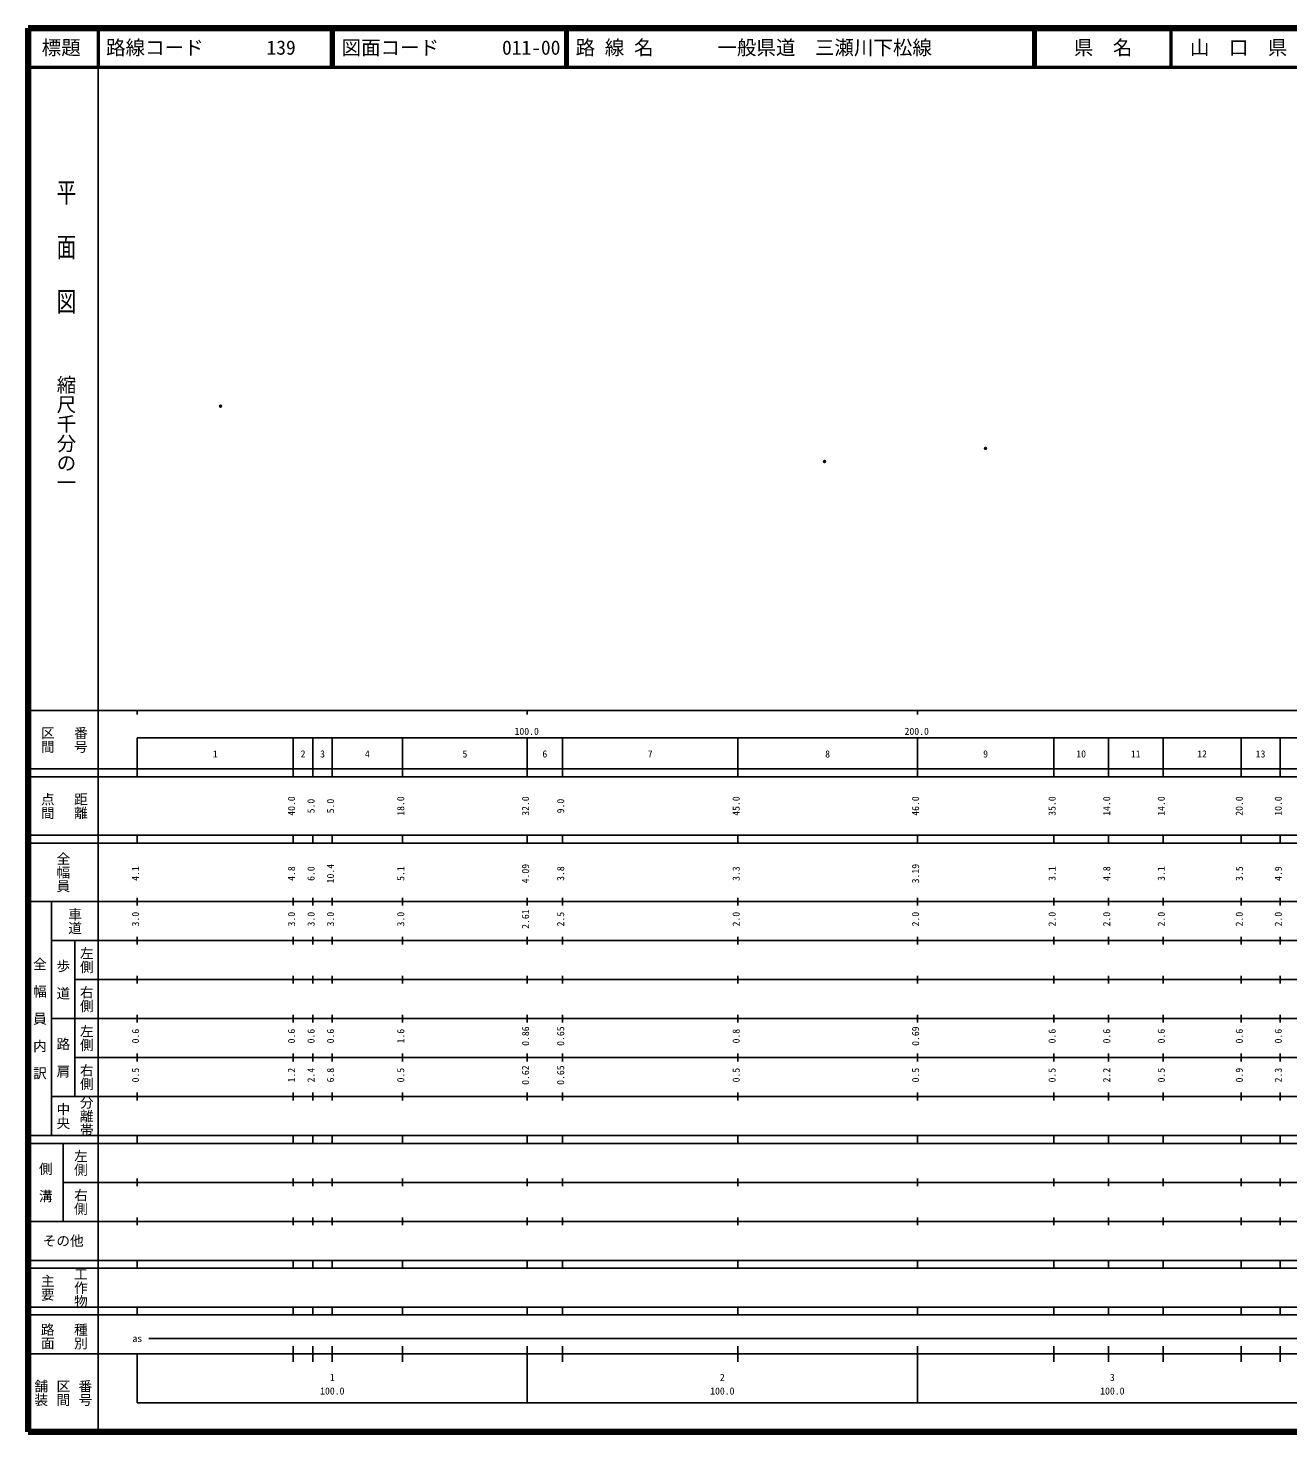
# Model space of a CAD drawing. Units: millimetres on the paper. Extents: x 40 to 680, y 20 to 380.
# Drawn here: x 40 to 363, y 20 to 380 of the extents above; entities that cross this region are included whole.
import ezdxf
from ezdxf.enums import TextEntityAlignment as Align

# ---------------------------------------------------------------- set-up
doc = ezdxf.new("R2010")
doc.units = ezdxf.units.MM
doc.header["$PDMODE"] = 32
doc.header["$PDSIZE"] = 0.5
doc.layers.add('M-OTRS', color=6, linetype='Continuous')
doc.layers.add('M-TTL-TXT', color=7, linetype='Continuous')
for name, color, linetype, lineweight in [('M-TTL', 2, 'Continuous', 140), ('M-TTL-BAND', 7, 'Continuous', 25), ('M-TTL-LINE', 7, 'Continuous', 50)]:
    doc.layers.add(name, color=color, linetype=linetype, lineweight=lineweight)
doc.styles.add('@ＭＳ ゴシック', font='')
doc.styles.add('ＭＳ ゴシック', font='')
doc.styles.get('@ＭＳ ゴシック').set_extended_font_data('@MS Gothic')
doc.styles.get('ＭＳ ゴシック').set_extended_font_data('MS Gothic')

msp = doc.modelspace()

# ---------------------------------------------------------------- linework, layer by layer
at = {"layer": 'M-OTRS'}
for p in [(89.346, 283.076), (285.484, 272.224), (244.206, 268.831)]:
    msp.add_point(p, dxfattribs=at)
at = {"layer": 'M-TTL'}
for p, q in [((40, 380), (40, 20)), ((680, 380), (40, 380)), ((40, 20), (680, 20))]:
    msp.add_line(p, q, dxfattribs=at)
at = {"layer": 'M-TTL-BAND'}
for p, q in [((58, 370), (58, 20)), ((40, 205), (579, 205)), ((68, 205), (68, 204)), ((168, 205), (168, 204)), ((268, 205), (268, 204)), ((68, 198), (579, 198)), ((68, 198), (68, 188)), ((108, 188), (108, 198)), ((113, 188), (113, 198)), ((118, 188), (118, 198)), ((136, 188), (136, 198)), ((168, 188), (168, 198)), ((177, 188), (177, 198)), ((222, 188), (222, 198)), ((268, 188), (268, 198)), ((303, 188), (303, 198)), ((317, 188), (317, 198)), ((331, 188), (331, 198)), ((351, 188), (351, 198)), ((361, 188), (361, 198)), ((40, 190), (579, 190)), ((40, 188), (579, 188)), ((40, 173), (579, 173)), ((68, 171), (68, 173)), ((108, 171), (108, 173)), ((113, 171), (113, 173)), ((118, 171), (118, 173)), ((136, 171), (136, 173)), ((168, 171), (168, 173)), ((177, 171), (177, 173)), ((222, 171), (222, 173)), ((268, 171), (268, 173)), ((303, 171), (303, 173)), ((317, 171), (317, 173)), ((331, 171), (331, 173)), ((351, 171), (351, 173)), ((361, 171), (361, 173)), ((40, 171), (579, 171)), ((40, 156), (579, 156)), ((46, 96), (46, 156)), ((68, 155), (68, 157)), ((108, 155), (108, 157)), ((113, 155), (113, 157)), ((118, 155), (118, 157)), ((136, 155), (136, 157)), ((168, 155), (168, 157)), ((177, 155), (177, 157)), ((222, 155), (222, 157)), ((268, 155), (268, 157)), ((303, 155), (303, 157)), ((317, 155), (317, 157)), ((331, 155), (331, 157)), ((351, 155), (351, 157)), ((361, 155), (361, 157)), ((46, 146), (579, 146)), ((52, 146), (52, 106)), ((68, 145), (68, 147)), ((108, 145), (108, 147)), ((113, 145), (113, 147)), ((118, 145), (118, 147)), ((136, 145), (136, 147)), ((168, 145), (168, 147)), ((177, 145), (177, 147)), ((222, 145), (222, 147)), ((268, 145), (268, 147)), ((303, 145), (303, 147)), ((317, 145), (317, 147)), ((331, 145), (331, 147)), ((351, 145), (351, 147)), ((361, 145), (361, 147)), ((68, 135), (68, 137)), ((108, 135), (108, 137)), ((113, 135), (113, 137)), ((118, 135), (118, 137)), ((136, 135), (136, 137)), ((168, 135), (168, 137)), ((177, 135), (177, 137)), ((222, 135), (222, 137)), ((268, 135), (268, 137)), ((303, 135), (303, 137)), ((317, 135), (317, 137)), ((331, 135), (331, 137)), ((351, 135), (351, 137)), ((361, 135), (361, 137)), ((52, 136), (579, 136)), ((46, 126), (579, 126)), ((68, 125), (68, 127)), ((108, 125), (108, 127)), ((113, 125), (113, 127)), ((118, 125), (118, 127)), ((136, 125), (136, 127)), ((168, 125), (168, 127)), ((177, 125), (177, 127)), ((222, 125), (222, 127)), ((268, 125), (268, 127)), ((303, 125), (303, 127)), ((317, 125), (317, 127)), ((331, 125), (331, 127)), ((351, 125), (351, 127)), ((361, 125), (361, 127)), ((52, 116), (579, 116)), ((68, 115), (68, 117)), ((108, 115), (108, 117)), ((113, 115), (113, 117)), ((118, 115), (118, 117)), ((136, 115), (136, 117)), ((168, 115), (168, 117)), ((177, 115), (177, 117)), ((222, 115), (222, 117)), ((268, 115), (268, 117)), ((303, 115), (303, 117)), ((317, 115), (317, 117)), ((331, 115), (331, 117)), ((351, 115), (351, 117)), ((361, 115), (361, 117)), ((46, 106), (579, 106)), ((68, 105), (68, 107)), ((108, 105), (108, 107)), ((113, 105), (113, 107)), ((118, 105), (118, 107)), ((136, 105), (136, 107)), ((168, 105), (168, 107)), ((177, 105), (177, 107)), ((222, 105), (222, 107)), ((268, 105), (268, 107)), ((303, 105), (303, 107)), ((317, 105), (317, 107)), ((331, 105), (331, 107)), ((351, 105), (351, 107)), ((361, 105), (361, 107)), ((40, 96), (579, 96)), ((40, 94), (579, 94)), ((49, 94), (49, 74)), ((68, 94), (68, 96)), ((108, 94), (108, 96)), ((113, 94), (113, 96)), ((118, 94), (118, 96)), ((136, 94), (136, 96)), ((168, 94), (168, 96)), ((177, 94), (177, 96)), ((222, 94), (222, 96)), ((268, 94), (268, 96)), ((303, 94), (303, 96)), ((317, 94), (317, 96)), ((331, 94), (331, 96)), ((351, 94), (351, 96)), ((361, 94), (361, 96)), ((49, 84), (579, 84)), ((68, 83), (68, 85)), ((108, 83), (108, 85)), ((113, 83), (113, 85)), ((118, 83), (118, 85)), ((136, 83), (136, 85)), ((168, 83), (168, 85)), ((177, 83), (177, 85)), ((222, 83), (222, 85)), ((268, 83), (268, 85)), ((303, 83), (303, 85)), ((317, 83), (317, 85)), ((331, 83), (331, 85)), ((351, 83), (351, 85)), ((361, 83), (361, 85)), ((40, 74), (579, 74)), ((68, 73), (68, 75)), ((108, 73), (108, 75)), ((113, 73), (113, 75)), ((118, 73), (118, 75)), ((136, 73), (136, 75)), ((168, 73), (168, 75)), ((177, 73), (177, 75)), ((222, 73), (222, 75)), ((268, 73), (268, 75)), ((303, 73), (303, 75)), ((317, 73), (317, 75)), ((331, 73), (331, 75)), ((351, 73), (351, 75)), ((361, 73), (361, 75)), ((40, 64), (579, 64)), ((40, 62), (579, 62)), ((68, 62), (68, 64)), ((108, 62), (108, 64)), ((113, 62), (113, 64)), ((118, 62), (118, 64)), ((136, 62), (136, 64)), ((168, 62), (168, 64)), ((177, 62), (177, 64)), ((222, 62), (222, 64)), ((268, 62), (268, 64)), ((303, 62), (303, 64)), ((317, 62), (317, 64)), ((331, 62), (331, 64)), ((351, 62), (351, 64)), ((361, 62), (361, 64)), ((40, 52), (579, 52)), ((68, 50), (68, 52)), ((108, 50), (108, 52)), ((113, 50), (113, 52)), ((118, 50), (118, 52)), ((136, 50), (136, 52)), ((168, 50), (168, 52)), ((177, 50), (177, 52)), ((222, 50), (222, 52)), ((268, 50), (268, 52)), ((303, 50), (303, 52)), ((317, 50), (317, 52)), ((331, 50), (331, 52)), ((351, 50), (351, 52)), ((361, 50), (361, 52)), ((40, 50), (579, 50)), ((71, 44), (565, 44)), ((40, 40), (579, 40)), ((68, 40), (68, 27.5)), ((108, 38), (108, 42)), ((113, 38), (113, 42)), ((118, 38), (118, 42)), ((136, 38), (136, 42)), ((168, 27.5), (168, 42)), ((177, 38), (177, 42)), ((222, 38), (222, 42)), ((268, 27.5), (268, 42)), ((303, 38), (303, 42)), ((317, 38), (317, 42)), ((331, 38), (331, 42)), ((351, 38), (351, 42)), ((361, 38), (361, 42)), ((68, 27.5), (579, 27.5))]:
    msp.add_line(p, q, dxfattribs=at)
at = {"layer": 'M-TTL-LINE'}
for p, q in [((58, 380), (58, 370)), ((117.75, 380), (117.75, 370)), ((118.25, 380), (118.25, 370)), ((177.75, 380), (177.75, 370)), ((178.25, 380), (178.25, 370)), ((297.75, 380), (297.75, 370)), ((298.25, 380), (298.25, 370)), ((333, 380), (333, 370)), ((40, 370), (680, 370))]:
    msp.add_line(p, q, dxfattribs=at)

# ---------------------------------------------------------------- texts
at = {"layer": 'M-TTL-BAND', "style": '@ＭＳ ゴシック', "width": 1.4}
msp.add_text('平  面  図', height=3.666, rotation=270, dxfattribs=at).set_placement((49.777, 306.475), align=Align.MIDDLE_RIGHT)
at = {"layer": 'M-TTL-BAND', "style": '@ＭＳ ゴシック'}
msp.add_text('縮尺千分の一', height=3.666, rotation=270, dxfattribs=at).set_placement((49.777, 261.03), align=Align.MIDDLE_RIGHT)
for s, p in [('区間', (45, 197.5)), ('番号', (53.5, 197.5)), ('点間', (45, 180.5)), ('距離', (53.5, 180.5)), ('全幅員', (49, 163.5)), ('車道', (52, 151)), ('左側', (55, 141)), ('全\u3000幅\u3000員\u3000内\u3000訳', (43, 126)), ('歩\u3000道', (49, 136)), ('右側', (55, 131)), ('左側', (55, 121)), ('路\u3000肩', (49, 116)), ('右側', (55, 111)), ('分離帯', (55, 101)), ('中央', (49, 101)), ('左側', (53.5, 89)), ('側\u3000溝', (44.5, 84)), ('右側', (53.5, 79)), ('工作物', (53.5, 57)), ('主要', (45, 57)), ('路面', (45, 44.5)), ('種別', (53.5, 44.5)), ('舗装', (43.333, 30)), ('区間', (49, 30)), ('番号', (54.667, 30))]:
    msp.add_text(s, height=2.566, rotation=270, dxfattribs=at).set_placement(p, align=Align.MIDDLE_CENTER)
at = {"layer": 'M-TTL-BAND', "style": 'ＭＳ ゴシック'}
for s, p in [('100.0', (167.844, 198.195)), ('200.0', (267.844, 198.195)), ('1', (88, 192.405)), ('2', (110.5, 192.405)), ('3', (115.5, 192.405)), ('4', (127, 192.405)), ('5', (152, 192.405)), ('6', (172.5, 192.405)), ('7', (199.5, 192.405)), ('8', (245, 192.405)), ('9', (285.5, 192.405)), ('10', (310, 192.405)), ('11', (324, 192.405)), ('12', (341, 192.405)), ('13', (356, 192.405)), ('as', (68, 42.5)), ('1', (118, 32.523)), ('2', (218, 32.523)), ('3', (318, 32.523)), ('100.0', (118, 29.033)), ('100.0', (218, 29.033)), ('100.0', (318, 29.033))]:
    msp.add_text(s, height=1.833, dxfattribs=at).set_placement(p, align=Align.BOTTOM_CENTER)
for s, p in [('40.0', (109, 180.5)), ('5.0', (114, 180.5)), ('5.0', (119, 180.5)), ('18.0', (137, 180.5)), ('32.0', (169, 180.5)), ('9.0', (178, 180.5)), ('45.0', (223, 180.5)), ('46.0', (269, 180.5)), ('35.0', (304, 180.5)), ('14.0', (318, 180.5)), ('14.0', (332, 180.5)), ('20.0', (352, 180.5)), ('10.0', (362, 180.5)), ('4.1', (69, 163.174)), ('4.8', (109, 163.174)), ('6.0', (114, 163.174)), ('10.4', (119, 163.174)), ('5.1', (137, 163.174)), ('4.09', (169, 163.174)), ('3.8', (178, 163.174)), ('3.3', (223, 163.174)), ('3.19', (269, 163.174)), ('3.1', (304, 163.174)), ('4.8', (318, 163.174)), ('3.1', (332, 163.174)), ('3.5', (352, 163.174)), ('4.9', (362, 163.174)), ('3.0', (69, 151.5)), ('3.0', (109, 151.5)), ('3.0', (114, 151.5)), ('3.0', (119, 151.5)), ('3.0', (137, 151.5)), ('2.61', (169, 151.5)), ('2.5', (178, 151.5)), ('2.0', (223, 151.5)), ('2.0', (269, 151.5)), ('2.0', (304, 151.5)), ('2.0', (318, 151.5)), ('2.0', (332, 151.5)), ('2.0', (352, 151.5)), ('2.0', (362, 151.5)), ('0.6', (69, 121.5)), ('0.6', (109, 121.5)), ('0.6', (114, 121.5)), ('0.6', (119, 121.5)), ('1.6', (137, 121.5)), ('0.86', (169, 121.5)), ('0.65', (178, 121.5)), ('0.8', (223, 121.5)), ('0.69', (269, 121.5)), ('0.6', (304, 121.5)), ('0.6', (318, 121.5)), ('0.6', (332, 121.5)), ('0.6', (352, 121.5)), ('0.6', (362, 121.5)), ('0.5', (69, 111.5)), ('1.2', (109, 111.5)), ('2.4', (114, 111.5)), ('6.8', (119, 111.5)), ('0.5', (137, 111.5)), ('0.62', (169, 111.5)), ('0.65', (178, 111.5)), ('0.5', (223, 111.5)), ('0.5', (269, 111.5)), ('0.5', (304, 111.5)), ('2.2', (318, 111.5)), ('0.5', (332, 111.5)), ('0.9', (352, 111.5)), ('2.3', (362, 111.5))]:
    msp.add_text(s, height=1.833, rotation=90, dxfattribs=at).set_placement(p, align=Align.BOTTOM_CENTER)
msp.add_text('その他', height=2.566, dxfattribs=at).set_placement((49, 69), align=Align.MIDDLE_CENTER)
at = {"layer": 'M-TTL-TXT', "style": 'ＭＳ ゴシック'}
for s, p in [('標題', (48.5, 375)), ('県\u3000名', (315.625, 375)), ('山\u3000口\u3000県', (350.375, 375))]:
    msp.add_text(s, height=3.666, dxfattribs=at).set_placement(p, align=Align.MIDDLE_CENTER)
for s, p in [('路線コード', (60, 375)), ('139', (101.142, 375)), ('図面コード', (120.38, 375)), ('011-00', (161.521, 375)), ('路 線 名', (180.38, 375)), ('一般県道\u3000三瀬川下松線', (216.734, 375))]:
    msp.add_text(s, height=3.666, dxfattribs=at).set_placement(p, align=Align.MIDDLE_LEFT)

doc.saveas('drawing.dxf')
